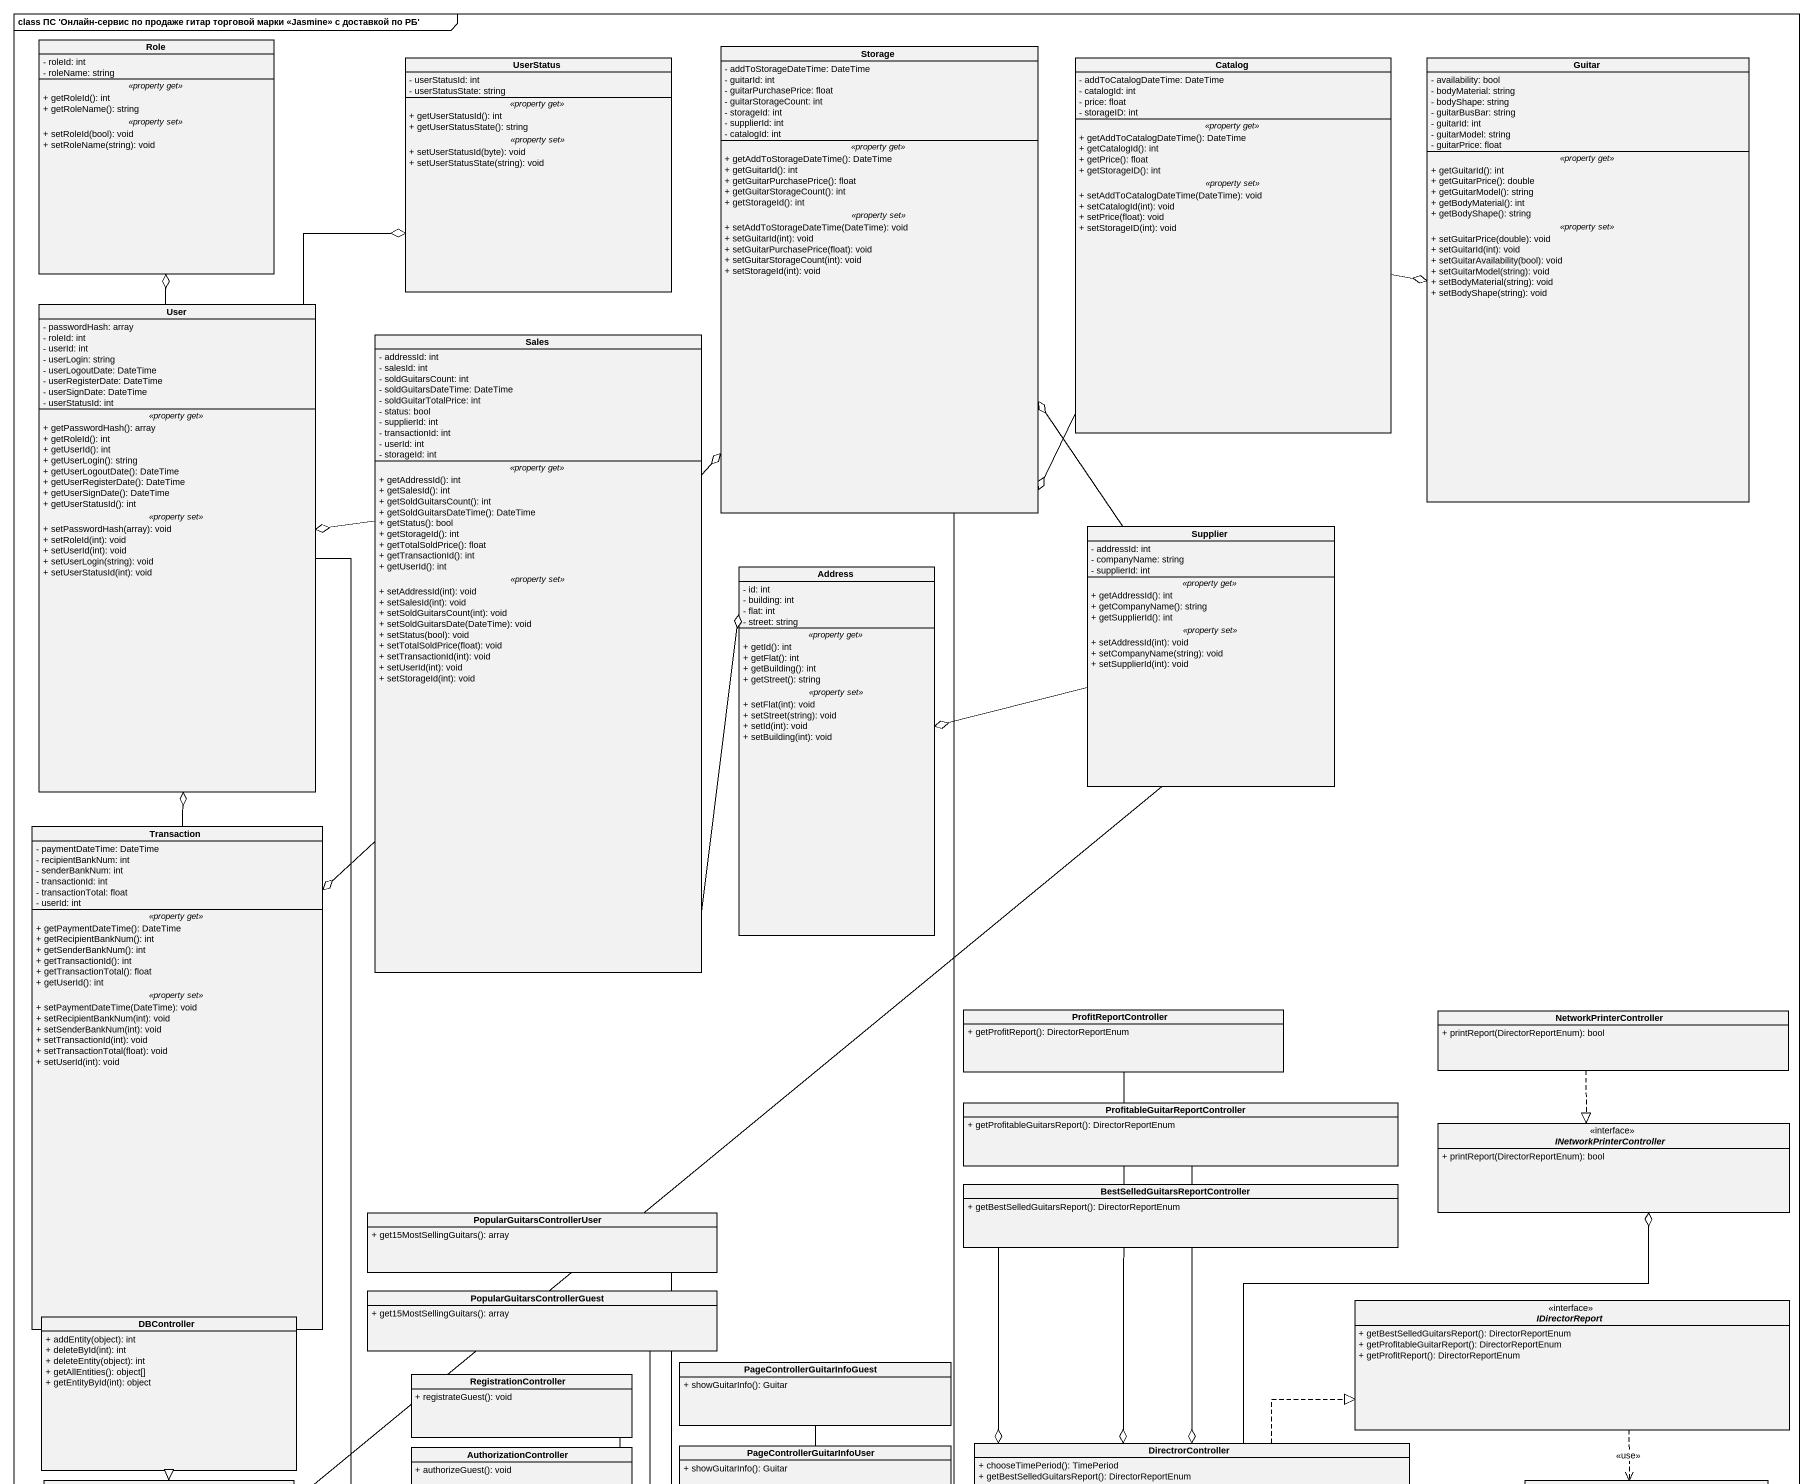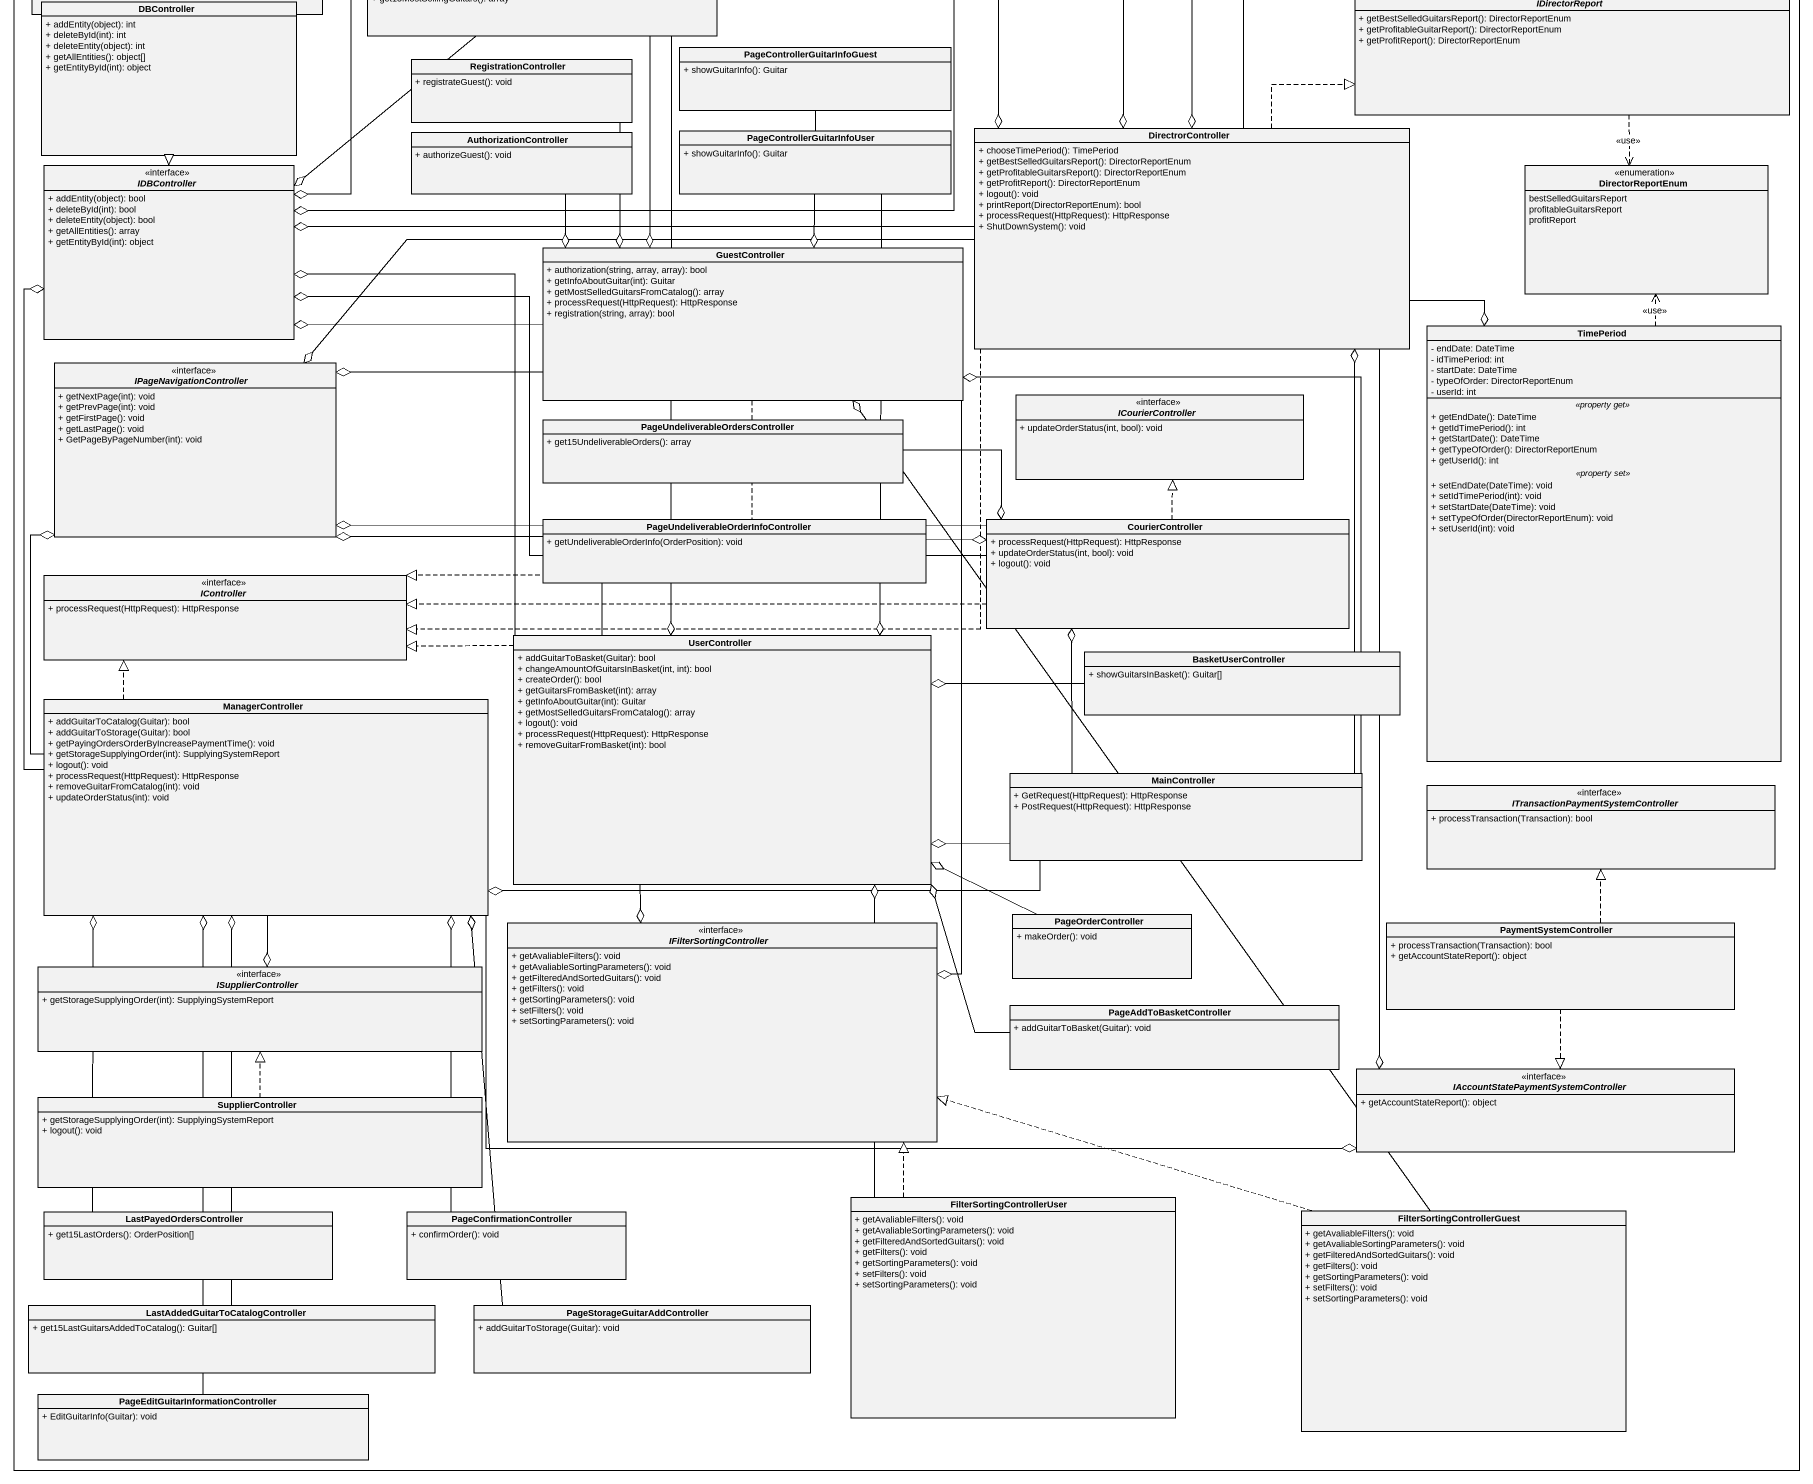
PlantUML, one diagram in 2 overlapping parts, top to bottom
@startuml
mainframe class ПС 'Онлайн-сервис по продаже гитар торговой марки <<Jasmine>> с доставкой по РБ'
hide circle
hide empty members
skinparam classAttributeIconSize 0
class Role {
  - roleId: int
  - roleName: string
  .. <<property get>> ..
  + getRoleId(): int
  + getRoleName(): string
  .. <<property set>> ..
  + setRoleId(bool): void
  + setRoleName(string): void
}
class "Storage" as Storage_ {
  - addToStorageDateTime: DateTime
  - guitarId: int
  - guitarPurchasePrice: float
  - guitarStorageCount: int
  - storageId: int
  - supplierId: int
  - catalogId: int
  .. <<property get>> ..
  + getAddToStorageDateTime(): DateTime
  + getGuitarId(): int
  + getGuitarPurchasePrice(): float
  + getGuitarStorageCount(): int
  + getStorageId(): int
  .. <<property set>> ..
  + setAddToStorageDateTime(DateTime): void
  + setGuitarId(int): void
  + setGuitarPurchasePrice(float): void
  + setGuitarStorageCount(int): void
  + setStorageId(int): void
}
class UserStatus {
  - userStatusId: int
  - userStatusState: string
  .. <<property get>> ..
  + getUserStatusId(): int
  + getUserStatusState(): string
  .. <<property set>> ..
  + setUserStatusId(byte): void
  + setUserStatusState(string): void
}
class Catalog {
  - addToCatalogDateTime: DateTime
  - catalogId: int
  - price: float
  - storageID: int
  .. <<property get>> ..
  + getAddToCatalogDateTime(): DateTime
  + getCatalogId(): int
  + getPrice(): float
  + getStorageID(): int
  .. <<property set>> ..
  + setAddToCatalogDateTime(DateTime): void
  + setCatalogId(int): void
  + setPrice(float): void
  + setStorageID(int): void
}
class Guitar {
  - availability: bool
  - bodyMaterial: string
  - bodyShape: string
  - guitarBusBar: string
  - guitarId: int
  - guitarModel: string
  - guitarPrice: float
  .. <<property get>> ..
  + getGuitarId(): int
  + getGuitarPrice(): double
  + getGuitarModel(): string
  + getBodyMaterial(): int
  + getBodyShape(): string
  .. <<property set>> ..
  + setGuitarPrice(double): void
  + setGuitarId(int): void
  + setGuitarAvailability(bool): void
  + setGuitarModel(string): void
  + setBodyMaterial(string): void
  + setBodyShape(string): void
}
class User {
  - passwordHash: array
  - roleId: int
  - userId: int
  - userLogin: string
  - userLogoutDate: DateTime
  - userRegisterDate: DateTime
  - userSignDate: DateTime
  - userStatusId: int
  .. <<property get>> ..
  + getPasswordHash(): array
  + getRoleId(): int
  + getUserId(): int
  + getUserLogin(): string
  + getUserLogoutDate(): DateTime
  + getUserRegisterDate(): DateTime
  + getUserSignDate(): DateTime
  + getUserStatusId(): int
  .. <<property set>> ..
  + setPasswordHash(array): void
  + setRoleId(int): void
  + setUserId(int): void
  + setUserLogin(string): void
  + setUserStatusId(int): void
}
class Sales {
  - addressId: int
  - salesId: int
  - soldGuitarsCount: int
  - soldGuitarsDateTime: DateTime
  - soldGuitarTotalPrice: int
  - status: bool
  - supplierId: int
  - transactionId: int
  - userId: int
  - storageId: int
  .. <<property get>> ..
  + getAddressId(): int
  + getSalesId(): int
  + getSoldGuitarsCount(): int
  + getSoldGuitarsDateTime(): DateTime
  + getStatus(): bool
  + getStorageId(): int
  + getTotalSoldPrice(): float
  + getTransactionId(): int
  + getUserId(): int
  .. <<property set>> ..
  + setAddressId(int): void
  + setSalesId(int): void
  + setSoldGuitarsCount(int): void
  + setSoldGuitarsDate(DateTime): void
  + setStatus(bool): void
  + setTotalSoldPrice(float): void
  + setTransactionId(int): void
  + setUserId(int): void
  + setStorageId(int): void
}
class Supplier {
  - addressId: int
  - companyName: string
  - supplierId: int
  .. <<property get>> ..
  + getAddressId(): int
  + getCompanyName(): string
  + getSupplierId(): int
  .. <<property set>> ..
  + setAddressId(int): void
  + setCompanyName(string): void
  + setSupplierId(int): void
}
class Address {
  - id: int
  - building: int
  - flat: int
  - street: string
  .. <<property get>> ..
  + getId(): int
  + getFlat(): int
  + getBuilding(): int
  + getStreet(): string
  .. <<property set>> ..
  + setFlat(int): void
  + setStreet(string): void
  + setId(int): void
  + setBuilding(int): void
}
class Transaction {
  - paymentDateTime: DateTime
  - recipientBankNum: int
  - senderBankNum: int
  - transactionId: int
  - transactionTotal: float
  - userId: int
  .. <<property get>> ..
  + getPaymentDateTime(): DateTime
  + getRecipientBankNum(): int
  + getSenderBankNum(): int
  + getTransactionId(): int
  + getTransactionTotal(): float
  + getUserId(): int
  .. <<property set>> ..
  + setPaymentDateTime(DateTime): void
  + setRecipientBankNum(int): void
  + setSenderBankNum(int): void
  + setTransactionId(int): void
  + setTransactionTotal(float): void
  + setUserId(int): void
}
class ProfitReportController {
  + getProfitReport(): DirectorReportEnum
}
class NetworkPrinterController {
  + printReport(DirectorReportEnum): bool
}
class "ProfitableGuitarReportController" as ProfitableGuitarReportContro {
  + getProfitableGuitarsReport(): DirectorReportEnum
}
interface INetworkPrinterController {
  + printReport(DirectorReportEnum): bool
}
class "BestSelledGuitarsReportController" as BestSelledGuitarsReportContr {
  + getBestSelledGuitarsReport(): DirectorReportEnum
}
class PopularGuitarsControllerUser {
  + get15MostSellingGuitars(): array
}
class DBController {
  + addEntity(object): int
  + deleteById(int): int
  + deleteEntity(object): int
  + getAllEntities(): object[]
  + getEntityById(int): object
}
class "PopularGuitarsControllerGuest" as PopularGuitarsControllerGues {
  + get15MostSellingGuitars(): array
}
interface IDirectorReport {
  + getBestSelledGuitarsReport(): DirectorReportEnum
  + getProfitableGuitarReport(): DirectorReportEnum
  + getProfitReport(): DirectorReportEnum
}
class "PageControllerGuitarInfoGuest" as PageControllerGuitarInfoGues {
  + showGuitarInfo(): Guitar
}
class RegistrationController {
  + registrateGuest(): void
}
interface IDBController {
  + addEntity(object): bool
  + deleteById(int): bool
  + deleteEntity(object): bool
  + getAllEntities(): array
  + getEntityById(int): object
}
class AuthorizationController {
  + authorizeGuest(): void
}
class PageControllerGuitarInfoUser {
  + showGuitarInfo(): Guitar
}
class DirectrorController {
  + chooseTimePeriod(): TimePeriod
  + getBestSelledGuitarsReport(): DirectorReportEnum
  + getProfitableGuitarsReport(): DirectorReportEnum
  + getProfitReport(): DirectorReportEnum
  + logout(): void
  + printReport(DirectorReportEnum): bool
  + processRequest(HttpRequest): HttpResponse
  + ShutDownSystem(): void
}
enum DirectorReportEnum {
  bestSelledGuitarsReport
  profitableGuitarsReport
  profitReport
}
class GuestController {
  + authorization(string, array, array): bool
  + getInfoAboutGuitar(int): Guitar
  + getMostSelledGuitarsFromCatalog(): array
  + processRequest(HttpRequest): HttpResponse
  + registration(string, array): bool
}
class TimePeriod {
  - endDate: DateTime
  - idTimePeriod: int
  - startDate: DateTime
  - typeOfOrder: DirectorReportEnum
  - userId: int
  .. <<property get>> ..
  + getEndDate(): DateTime
  + getIdTimePeriod(): int
  + getStartDate(): DateTime
  + getTypeOfOrder(): DirectorReportEnum
  + getUserId(): int
  .. <<property set>> ..
  + setEndDate(DateTime): void
  + setIdTimePeriod(int): void
  + setStartDate(DateTime): void
  + setTypeOfOrder(DirectorReportEnum): void
  + setUserId(int): void
}
interface IPageNavigationController {
  + getNextPage(int): void
  + getPrevPage(int): void
  + getFirstPage(): void
  + getLastPage(): void
  + GetPageByPageNumber(int): void
}
interface ICourierController {
  + updateOrderStatus(int, bool): void
}
class "PageUndeliverableOrdersController" as PageUndeliverableOrdersContr {
  + get15UndeliverableOrders(): array
}
class "PageUndeliverableOrderInfoController" as PageUndeliverableOrderInfoCo {
  + getUndeliverableOrderInfo(OrderPosition): void
}
class CourierController {
  + processRequest(HttpRequest): HttpResponse
  + updateOrderStatus(int, bool): void
  + logout(): void
}
interface IController {
  + processRequest(HttpRequest): HttpResponse
}
class UserController {
  + addGuitarToBasket(Guitar): bool
  + changeAmountOfGuitarsInBasket(int, int): bool
  + createOrder(): bool
  + getGuitarsFromBasket(int): array
  + getInfoAboutGuitar(int): Guitar
  + getMostSelledGuitarsFromCatalog(): array
  + logout(): void
  + processRequest(HttpRequest): HttpResponse
  + removeGuitarFromBasket(int): bool
}
class BasketUserController {
  + showGuitarsInBasket(): Guitar[]
}
class ManagerController {
  + addGuitarToCatalog(Guitar): bool
  + addGuitarToStorage(Guitar): bool
  + getPayingOrdersOrderByIncreasePaymentTime(): void
  + getStorageSupplyingOrder(int): SupplyingSystemReport
  + logout(): void
  + processRequest(HttpRequest): HttpResponse
  + removeGuitarFromCatalog(int): void
  + updateOrderStatus(int): void
}
class MainController {
  + GetRequest(HttpRequest): HttpResponse
  + PostRequest(HttpRequest): HttpResponse
}
interface "ITransactionPaymentSystemController" as ITransactionPaymentSystemCon {
  + processTransaction(Transaction): bool
}
interface IFilterSortingController {
  + getAvaliableFilters(): void
  + getAvaliableSortingParameters(): void
  + getFilteredAndSortedGuitars(): void
  + getFilters(): void
  + getSortingParameters(): void
  + setFilters(): void
  + setSortingParameters(): void
}
class PageOrderController {
  + makeOrder(): void
}
class PaymentSystemController {
  + processTransaction(Transaction): bool
  + getAccountStateReport(): object
}
interface ISupplierController {
  + getStorageSupplyingOrder(int): SupplyingSystemReport
}
class PageAddToBasketController {
  + addGuitarToBasket(Guitar): void
}
interface "IAccountStatePaymentSystemController" as IAccountStatePaymentSystemCo {
  + getAccountStateReport(): object
}
class SupplierController {
  + getStorageSupplyingOrder(int): SupplyingSystemReport
  + logout(): void
}
class FilterSortingControllerUser {
  + getAvaliableFilters(): void
  + getAvaliableSortingParameters(): void
  + getFilteredAndSortedGuitars(): void
  + getFilters(): void
  + getSortingParameters(): void
  + setFilters(): void
  + setSortingParameters(): void
}
class LastPayedOrdersController {
  + get15LastOrders(): OrderPosition[]
}
class PageConfirmationController {
  + confirmOrder(): void
}
class FilterSortingControllerGuest {
  + getAvaliableFilters(): void
  + getAvaliableSortingParameters(): void
  + getFilteredAndSortedGuitars(): void
  + getFilters(): void
  + getSortingParameters(): void
  + setFilters(): void
  + setSortingParameters(): void
}
class "LastAddedGuitarToCatalogController" as LastAddedGuitarToCatalogCont {
  + get15LastGuitarsAddedToCatalog(): Guitar[]
}
class "PageStorageGuitarAddController" as PageStorageGuitarAddControll {
  + addGuitarToStorage(Guitar): void
}
class "PageEditGuitarInformationController" as PageEditGuitarInformationCon {
  + EditGuitarInfo(Guitar): void
}
Storage_ --o IDBController
Catalog -left-o Storage_
Catalog -right-o Guitar
User -up-o Role
User -up-o UserStatus
User --o IDBController
Sales -up-o Storage_
Sales -left-o User
Sales -right-o Address
Sales --o Transaction
Supplier -up-o Storage_
Supplier -left-o Address
Supplier --o IDBController
Transaction -up-o User
ProfitReportController --o DirectrorController
NetworkPrinterController ..|> INetworkPrinterController
ProfitableGuitarReportContro --o DirectrorController
BestSelledGuitarsReportContr --o DirectrorController
PopularGuitarsControllerUser --o UserController
DBController ..|> IDBController
PopularGuitarsControllerGues --o GuestController
IDirectorReport ..> DirectorReportEnum : <<use>>
PageControllerGuitarInfoGues --o GuestController
RegistrationController --o GuestController
AuthorizationController --o GuestController
PageControllerGuitarInfoUser --o UserController
DirectrorController -up-o INetworkPrinterController
DirectrorController .right.|> IDirectorReport
DirectrorController -left-o IDBController
DirectrorController --o TimePeriod
DirectrorController -left-o IPageNavigationController
DirectrorController .left.|> IController
DirectrorController --o IAccountStatePaymentSystemCo
GuestController -left-o IDBController
GuestController -left-o IPageNavigationController
GuestController .left.|> IController
GuestController --o IFilterSortingController
TimePeriod .up.> DirectorReportEnum : <<use>>
PageUndeliverableOrdersContr -right-o CourierController
PageUndeliverableOrderInfoCo -right-o CourierController
CourierController -left-o IDBController
CourierController -left-o IPageNavigationController
CourierController .up.|> ICourierController
CourierController .left.|> IController
UserController -up-o IDBController
UserController -left-o IPageNavigationController
UserController .left.|> IController
UserController --o IFilterSortingController
BasketUserController -left-o UserController
ManagerController -up-o IDBController
ManagerController -up-o IPageNavigationController
ManagerController .up.|> IController
ManagerController --o ISupplierController
ManagerController -right-o IAccountStatePaymentSystemCo
MainController -up-o DirectrorController
MainController -up-o GuestController
MainController -up-o CourierController
MainController -left-o UserController
MainController -left-o ManagerController
PageOrderController -left-o UserController
PaymentSystemController .up.|> ITransactionPaymentSystemCon
PaymentSystemController ..|> IAccountStatePaymentSystemCo
PageAddToBasketController -up-o UserController
SupplierController .up.|> ISupplierController
FilterSortingControllerUser -up-o UserController
FilterSortingControllerUser .up.|> IFilterSortingController
LastPayedOrdersController -up-o ManagerController
PageConfirmationController -up-o ManagerController
FilterSortingControllerGuest -up-o GuestController
FilterSortingControllerGuest .left.|> IFilterSortingController
LastAddedGuitarToCatalogCont -up-o ManagerController
PageStorageGuitarAddControll -up-o ManagerController
PageEditGuitarInformationCon -up-o ManagerController
@enduml
